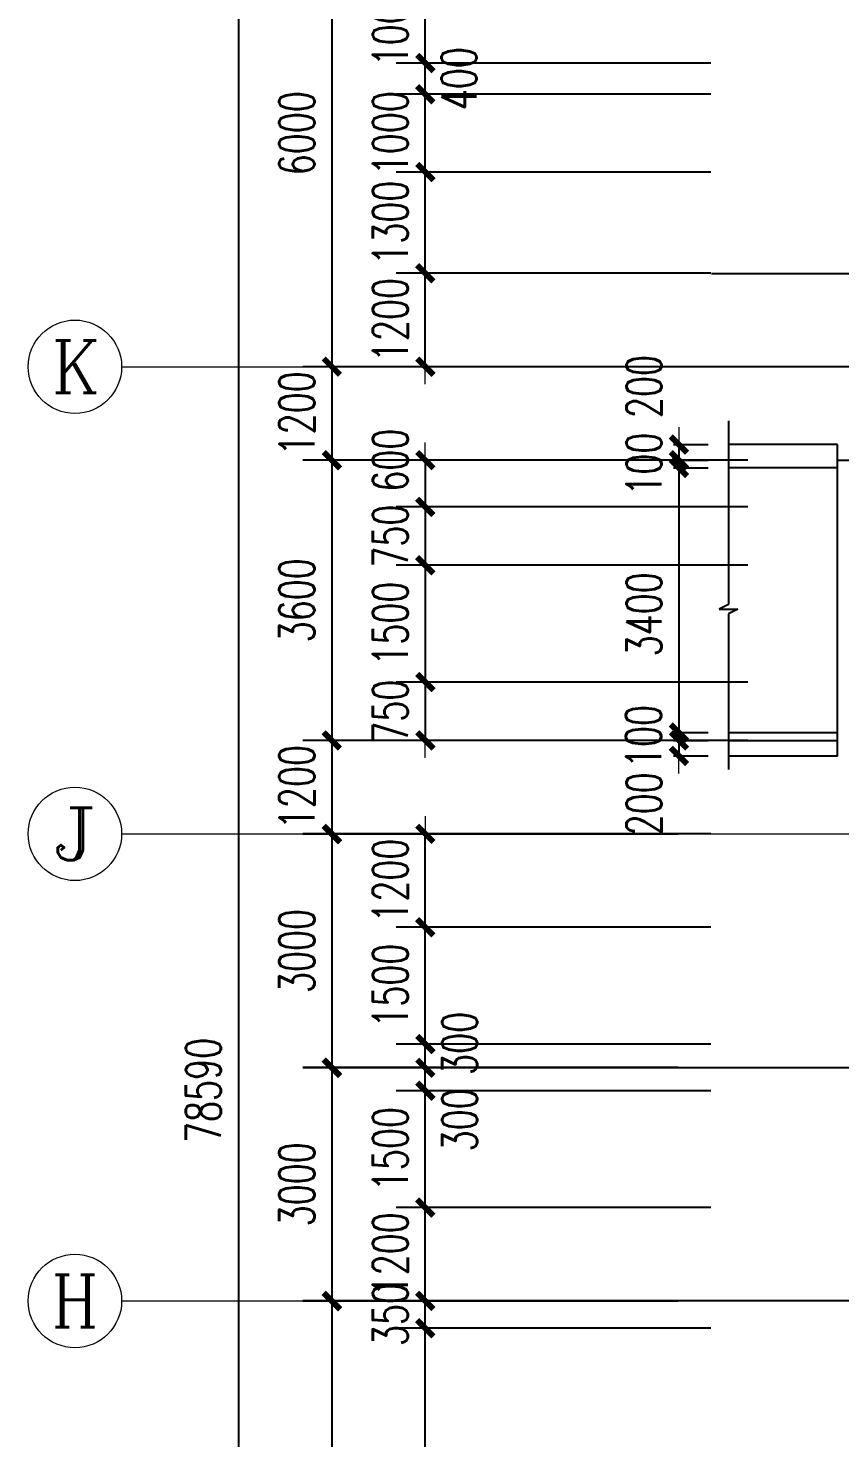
# Model space of a CAD drawing. Extents: x -220435 to 246757, y -381552 to -223577.
# Drawn here: x 144322 to 154745, y -314541 to -296434 of the extents above; entities that cross this region are included whole.
import ezdxf
from ezdxf.enums import TextEntityAlignment as Align

# ---------------------------------------------------------------- set-up
doc = ezdxf.new("R2010")
doc.units = 0
doc.header["$LTSCALE"] = 1500
doc.header["$MEASUREMENT"] = 0
doc.linetypes.add('DOTE', pattern=[2.42, 2, -0.2, 0.02, -0.2])
doc.layers.get('0').update_dxf_attribs({"linetype": 'CONTINUOUS'})
doc.layers.get('DEFPOINTS').update_dxf_attribs({"linetype": 'CONTINUOUS'})
for name, color, linetype in [('AXIS', 7, 'CONTINUOUS'), ('AXIS_TEXT', 7, 'CONTINUOUS'), ('DOTE', 7, 'DOTE'), ('STAIR', 7, 'CONTINUOUS')]:
    doc.layers.add(name, color=color, linetype=linetype)
doc.layers.add('PUB_DIM', color=7, linetype='CONTINUOUS', lineweight=0)
doc.styles.add('COMPLEX', font='COMPLEX')
doc.styles.add('DIM_FONT', font='TXT.shx', dxfattribs={"width": 0.7})
doc.dimstyles.new('DIMN150', dxfattribs={"dimscale": 1.5, "dimtxt": 300, "dimasz": 1, "dimexe": 250, "dimexo": 300, "dimgap": 150, "dimtad": 1, "dimdec": 0, "dimzin": 0, "dimdsep": 46, "dimtxsty": 'DIM_FONT', "dimblk": '_DIMX', "dimcen": 0.09, "dimclrt": 7, "dimadec": 0, "dimazin": 0, "dimtfac": 1, "dimtdec": 0, "dimtix": 1, "dimtmove": 2, "dimatfit": 3, "dimldrblk": '_DIMX', "dimfxl": 1, "dimtolj": 1, "dimtzin": 0, "dimarcsym": 0})

# ---------------------------------------------------------------- blocks, each defined once
blk = doc.blocks.new('_DIMX')
blk.add_line((-150, 0), (150, 0))
at = {"const_width": 50}
blk.add_lwpolyline([(-70, -70), (70, 70)], dxfattribs=at)
blk = doc.blocks.new('*D384')
at = {"layer": 'DEFPOINTS', "color": 0, "lineweight": 20}
for p in [(149422, -309483), (153540, -309483), (153540, -309788)]:
    blk.add_point(p, dxfattribs=at)
at = {"layer": 'PUB_DIM', "color": 0, "lineweight": -2}
for p, q in [((153090, -309483), (149047, -309483)), ((149422, -309482), (149422, -309480)), ((149422, -309788), (149422, -309483)), ((153090, -309788), (149047, -309788)), ((149422, -309789), (149422, -309791))]:
    blk.add_line(p, q, dxfattribs=at)
at = {"layer": 'PUB_DIM', "color": 0, "lineweight": -2, "xscale": 1.5, "yscale": 1.5, "zscale": 1.5}
for p, rotation in [((149422, -309483), 270), ((149422, -309788), 90)]:
    blk.add_blockref('_DIMX', p, dxfattribs=dict(at, rotation=rotation))
at = {"layer": 'PUB_DIM', "color": 7, "insert": (149862, -309474), "char_height": 450, "attachment_point": 5, "rotation": 90, "style": 'DIM_FONT'}
blk.add_mtext('\\A1;300', dxfattribs=at)
blk = doc.blocks.new('*D385')
at = {"layer": 'DEFPOINTS', "color": 0, "lineweight": 20}
for p in [(149422, -307983), (153540, -307983), (153540, -309483)]:
    blk.add_point(p, dxfattribs=at)
at = {"layer": 'PUB_DIM', "color": 0, "lineweight": -2}
for p, q in [((153090, -307983), (149047, -307983)), ((149422, -309482), (149422, -307985)), ((153090, -309483), (149047, -309483))]:
    blk.add_line(p, q, dxfattribs=at)
at = {"layer": 'PUB_DIM', "color": 0, "lineweight": -2, "xscale": 1.5, "yscale": 1.5, "zscale": 1.5}
for p, rotation in [((149422, -307983), 90), ((149422, -309483), 270)]:
    blk.add_blockref('_DIMX', p, dxfattribs=dict(at, rotation=rotation))
at = {"layer": 'PUB_DIM', "color": 7, "insert": (148972, -308733), "char_height": 450, "attachment_point": 5, "rotation": 90, "style": 'DIM_FONT'}
blk.add_mtext('\\A1;1500', dxfattribs=at)
blk = doc.blocks.new('*D386')
at = {"layer": 'DEFPOINTS', "color": 0, "lineweight": 20}
for p in [(149422, -309788), (153540, -309788), (153540, -310083)]:
    blk.add_point(p, dxfattribs=at)
at = {"layer": 'PUB_DIM', "color": 0, "lineweight": -2}
for p, q in [((153090, -309788), (149047, -309788)), ((149422, -309786), (149422, -309785)), ((149422, -310083), (149422, -309788)), ((153090, -310083), (149047, -310083)), ((149422, -310085), (149422, -310086))]:
    blk.add_line(p, q, dxfattribs=at)
at = {"layer": 'PUB_DIM', "color": 0, "lineweight": -2, "xscale": 1.5, "yscale": 1.5, "zscale": 1.5}
for p, rotation in [((149422, -309788), 270), ((149422, -310083), 90)]:
    blk.add_blockref('_DIMX', p, dxfattribs=dict(at, rotation=rotation))
at = {"layer": 'PUB_DIM', "color": 7, "insert": (149862, -310458), "char_height": 450, "attachment_point": 5, "rotation": 90, "style": 'DIM_FONT'}
blk.add_mtext('\\A1;300', dxfattribs=at)
blk = doc.blocks.new('*D389')
at = {"layer": 'DEFPOINTS', "color": 0, "lineweight": 20}
for p in [(153119, -306788), (148222, -309788), (153119, -309788)]:
    blk.add_point(p, dxfattribs=at)
at = {"layer": 'PUB_DIM', "color": 0, "lineweight": -2}
for p, q in [((152669, -306788), (147847, -306788)), ((148222, -306789), (148222, -309786)), ((152669, -309788), (147847, -309788))]:
    blk.add_line(p, q, dxfattribs=at)
at = {"layer": 'PUB_DIM', "color": 0, "lineweight": -2, "xscale": 1.5, "yscale": 1.5, "zscale": 1.5}
for p, rotation in [((148222, -306788), 90), ((148222, -309788), 270)]:
    blk.add_blockref('_DIMX', p, dxfattribs=dict(at, rotation=rotation))
at = {"layer": 'PUB_DIM', "color": 7, "insert": (147772, -308288), "char_height": 450, "attachment_point": 5, "rotation": 90, "style": 'DIM_FONT'}
blk.add_mtext('\\A1;3000', dxfattribs=at)
blk = doc.blocks.new('*D390')
at = {"layer": 'DEFPOINTS', "color": 0, "lineweight": 20}
for p in [(153119, -309785), (148222, -312785), (153119, -312785)]:
    blk.add_point(p, dxfattribs=at)
at = {"layer": 'PUB_DIM', "color": 0, "lineweight": -2}
for p, q in [((152669, -309785), (147847, -309785)), ((148222, -309786), (148222, -312783)), ((152669, -312785), (147847, -312785))]:
    blk.add_line(p, q, dxfattribs=at)
at = {"layer": 'PUB_DIM', "color": 0, "lineweight": -2, "xscale": 1.5, "yscale": 1.5, "zscale": 1.5}
for p, rotation in [((148222, -309785), 90), ((148222, -312785), 270)]:
    blk.add_blockref('_DIMX', p, dxfattribs=dict(at, rotation=rotation))
at = {"layer": 'PUB_DIM', "color": 7, "insert": (147772, -311285), "char_height": 450, "attachment_point": 5, "rotation": 90, "style": 'DIM_FONT'}
blk.add_mtext('\\A1;3000', dxfattribs=at)
blk = doc.blocks.new('*D391')
at = {"layer": 'DEFPOINTS', "color": 0, "lineweight": 20}
for p in [(156764, -270783), (147022, -349373), (156764, -349373)]:
    blk.add_point(p, dxfattribs=at)
at = {"layer": 'PUB_DIM', "color": 0, "lineweight": -2}
for p, q in [((156314, -270783), (146647, -270783)), ((147022, -270785), (147022, -349372)), ((156314, -349373), (146647, -349373))]:
    blk.add_line(p, q, dxfattribs=at)
at = {"layer": 'PUB_DIM', "color": 0, "lineweight": -2, "xscale": 1.5, "yscale": 1.5, "zscale": 1.5}
for p, rotation in [((147022, -270783), 90), ((147022, -349373), 270)]:
    blk.add_blockref('_DIMX', p, dxfattribs=dict(at, rotation=rotation))
at = {"layer": 'PUB_DIM', "color": 7, "insert": (146572, -310078), "char_height": 450, "attachment_point": 5, "rotation": 90, "style": 'DIM_FONT'}
blk.add_mtext('\\A1;78590', dxfattribs=at)
blk = doc.blocks.new('*D597')
at = {"layer": 'DEFPOINTS', "color": 0, "lineweight": 20}
for p in [(149422, -313133), (153540, -313133), (153540, -318433)]:
    blk.add_point(p, dxfattribs=at)
at = {"layer": 'PUB_DIM', "color": 0, "lineweight": -2}
for p, q in [((153090, -313133), (149047, -313133)), ((149422, -318432), (149422, -313135)), ((153090, -318433), (149047, -318433))]:
    blk.add_line(p, q, dxfattribs=at)
at = {"layer": 'PUB_DIM', "color": 0, "lineweight": -2, "xscale": 1.5, "yscale": 1.5, "zscale": 1.5}
for p, rotation in [((149422, -313133), 90), ((149422, -318433), 270)]:
    blk.add_blockref('_DIMX', p, dxfattribs=dict(at, rotation=rotation))
at = {"layer": 'PUB_DIM', "color": 7, "insert": (148972, -315783), "char_height": 450, "attachment_point": 5, "rotation": 90, "style": 'DIM_FONT'}
blk.add_mtext('\\A1;5300', dxfattribs=at)
blk = doc.blocks.new('*D598')
at = {"layer": 'DEFPOINTS', "color": 0, "lineweight": 20}
for p in [(149422, -312783), (153540, -312783), (153540, -313133)]:
    blk.add_point(p, dxfattribs=at)
at = {"layer": 'PUB_DIM', "color": 0, "lineweight": -2}
for p, q in [((153090, -312783), (149047, -312783)), ((149422, -312782), (149422, -312780)), ((149422, -313133), (149422, -312783)), ((153090, -313133), (149047, -313133)), ((149422, -313135), (149422, -313136))]:
    blk.add_line(p, q, dxfattribs=at)
at = {"layer": 'PUB_DIM', "color": 0, "lineweight": -2, "xscale": 1.5, "yscale": 1.5, "zscale": 1.5}
for p, rotation in [((149422, -312783), 270), ((149422, -313133), 90)]:
    blk.add_blockref('_DIMX', p, dxfattribs=dict(at, rotation=rotation))
at = {"layer": 'PUB_DIM', "color": 7, "insert": (148972, -312958), "char_height": 450, "attachment_point": 5, "rotation": 90, "style": 'DIM_FONT'}
blk.add_mtext('\\A1;350', dxfattribs=at)
blk = doc.blocks.new('*D599')
at = {"layer": 'DEFPOINTS', "color": 0, "lineweight": 20}
for p in [(149422, -311583), (153540, -311583), (153540, -312783)]:
    blk.add_point(p, dxfattribs=at)
at = {"layer": 'PUB_DIM', "color": 0, "lineweight": -2}
for p, q in [((153090, -311583), (149047, -311583)), ((149422, -311582), (149422, -311580)), ((149422, -312783), (149422, -311583)), ((153090, -312783), (149047, -312783)), ((149422, -312785), (149422, -312786))]:
    blk.add_line(p, q, dxfattribs=at)
at = {"layer": 'PUB_DIM', "color": 0, "lineweight": -2, "xscale": 1.5, "yscale": 1.5, "zscale": 1.5}
for p, rotation in [((149422, -311583), 270), ((149422, -312783), 90)]:
    blk.add_blockref('_DIMX', p, dxfattribs=dict(at, rotation=rotation))
at = {"layer": 'PUB_DIM', "color": 7, "insert": (148972, -312183), "char_height": 450, "attachment_point": 5, "rotation": 90, "style": 'DIM_FONT'}
blk.add_mtext('\\A1;1200', dxfattribs=at)
blk = doc.blocks.new('*D600')
at = {"layer": 'DEFPOINTS', "color": 0, "lineweight": 20}
for p in [(149422, -310083), (153540, -310083), (153540, -311583)]:
    blk.add_point(p, dxfattribs=at)
at = {"layer": 'PUB_DIM', "color": 0, "lineweight": -2}
for p, q in [((153090, -310083), (149047, -310083)), ((149422, -311582), (149422, -310085)), ((153090, -311583), (149047, -311583))]:
    blk.add_line(p, q, dxfattribs=at)
at = {"layer": 'PUB_DIM', "color": 0, "lineweight": -2, "xscale": 1.5, "yscale": 1.5, "zscale": 1.5}
for p, rotation in [((149422, -310083), 90), ((149422, -311583), 270)]:
    blk.add_blockref('_DIMX', p, dxfattribs=dict(at, rotation=rotation))
at = {"layer": 'PUB_DIM', "color": 7, "insert": (148972, -310833), "char_height": 450, "attachment_point": 5, "rotation": 90, "style": 'DIM_FONT'}
blk.add_mtext('\\A1;1500', dxfattribs=at)
blk = doc.blocks.new('*D609')
at = {"layer": 'DEFPOINTS', "color": 0, "lineweight": 20}
for p in [(156764, -312783), (148222, -318783), (156764, -318783)]:
    blk.add_point(p, dxfattribs=at)
at = {"layer": 'PUB_DIM', "color": 0, "lineweight": -2}
for p, q in [((156314, -312783), (147847, -312783)), ((148222, -312785), (148222, -318782)), ((156314, -318783), (147847, -318783))]:
    blk.add_line(p, q, dxfattribs=at)
at = {"layer": 'PUB_DIM', "color": 0, "lineweight": -2, "xscale": 1.5, "yscale": 1.5, "zscale": 1.5}
for p, rotation in [((148222, -312783), 90), ((148222, -318783), 270)]:
    blk.add_blockref('_DIMX', p, dxfattribs=dict(at, rotation=rotation))
at = {"layer": 'PUB_DIM', "color": 7, "insert": (147772, -315783), "char_height": 450, "attachment_point": 5, "rotation": 90, "style": 'DIM_FONT'}
blk.add_mtext('\\A1;6000', dxfattribs=at)
blk = doc.blocks.new('_AXISO')
blk.add_circle((0, 0), 0.5)
at = {"layer": 'AXIS_TEXT', "style": 'COMPLEX', "width": 1.041667}
blk.add_attdef('A', text='', height=0.56, dxfattribs=at).set_placement((-0.25, -0.28), (0.25, -0.28), align=Align.FIT)
blk = doc.blocks.new('*D669')
at = {"layer": 'DEFPOINTS', "color": 0, "lineweight": 20}
for p in [(149422, -298283), (153540, -298283), (153540, -299583)]:
    blk.add_point(p, dxfattribs=at)
at = {"layer": 'PUB_DIM', "color": 0, "lineweight": -2}
for p, q in [((153090, -298283), (149047, -298283)), ((149422, -298282), (149422, -298280)), ((149422, -299583), (149422, -298283)), ((153090, -299583), (149047, -299583)), ((149422, -299585), (149422, -299586))]:
    blk.add_line(p, q, dxfattribs=at)
at = {"layer": 'PUB_DIM', "color": 0, "lineweight": -2, "xscale": 1.5, "yscale": 1.5, "zscale": 1.5}
for p, rotation in [((149422, -298283), 270), ((149422, -299583), 90)]:
    blk.add_blockref('_DIMX', p, dxfattribs=dict(at, rotation=rotation))
at = {"layer": 'PUB_DIM', "color": 7, "insert": (148972, -298933), "char_height": 450, "attachment_point": 5, "rotation": 90, "style": 'DIM_FONT'}
blk.add_mtext('\\A1;1300', dxfattribs=at)
blk = doc.blocks.new('*D670')
at = {"layer": 'DEFPOINTS', "color": 0, "lineweight": 20}
for p in [(154015, -304833), (149422, -305583), (154015, -305583)]:
    blk.add_point(p, dxfattribs=at)
at = {"layer": 'PUB_DIM', "color": 0, "lineweight": -2}
for p, q in [((153565, -304833), (149047, -304833)), ((149422, -304831), (149422, -304830)), ((149422, -304833), (149422, -305583)), ((153565, -305583), (149047, -305583)), ((149422, -305585), (149422, -305586))]:
    blk.add_line(p, q, dxfattribs=at)
at = {"layer": 'PUB_DIM', "color": 0, "lineweight": -2, "xscale": 1.5, "yscale": 1.5, "zscale": 1.5}
for p, rotation in [((149422, -304833), 270), ((149422, -305583), 90)]:
    blk.add_blockref('_DIMX', p, dxfattribs=dict(at, rotation=rotation))
at = {"layer": 'PUB_DIM', "color": 7, "insert": (148972, -305208), "char_height": 450, "attachment_point": 5, "rotation": 90, "style": 'DIM_FONT'}
blk.add_mtext('\\A1;750', dxfattribs=at)
blk = doc.blocks.new('*D671')
at = {"layer": 'DEFPOINTS', "color": 0, "lineweight": 20}
for p in [(154015, -302583), (149422, -303333), (154015, -303333)]:
    blk.add_point(p, dxfattribs=at)
at = {"layer": 'PUB_DIM', "color": 0, "lineweight": -2}
for p, q in [((153565, -302583), (149047, -302583)), ((149422, -302582), (149422, -302580)), ((149422, -302583), (149422, -303333)), ((153565, -303333), (149047, -303333)), ((149422, -303334), (149422, -303336))]:
    blk.add_line(p, q, dxfattribs=at)
at = {"layer": 'PUB_DIM', "color": 0, "lineweight": -2, "xscale": 1.5, "yscale": 1.5, "zscale": 1.5}
for p, rotation in [((149422, -302583), 270), ((149422, -303333), 90)]:
    blk.add_blockref('_DIMX', p, dxfattribs=dict(at, rotation=rotation))
at = {"layer": 'PUB_DIM', "color": 7, "insert": (148972, -302958), "char_height": 450, "attachment_point": 5, "rotation": 90, "style": 'DIM_FONT'}
blk.add_mtext('\\A1;750', dxfattribs=at)
blk = doc.blocks.new('*D672')
at = {"layer": 'DEFPOINTS', "color": 0, "lineweight": 20}
for p in [(154015, -303333), (149422, -304833), (154015, -304833)]:
    blk.add_point(p, dxfattribs=at)
at = {"layer": 'PUB_DIM', "color": 0, "lineweight": -2}
for p, q in [((153565, -303333), (149047, -303333)), ((149422, -303334), (149422, -304831)), ((153565, -304833), (149047, -304833))]:
    blk.add_line(p, q, dxfattribs=at)
at = {"layer": 'PUB_DIM', "color": 0, "lineweight": -2, "xscale": 1.5, "yscale": 1.5, "zscale": 1.5}
for p, rotation in [((149422, -303333), 90), ((149422, -304833), 270)]:
    blk.add_blockref('_DIMX', p, dxfattribs=dict(at, rotation=rotation))
at = {"layer": 'PUB_DIM', "color": 7, "insert": (148972, -304083), "char_height": 450, "attachment_point": 5, "rotation": 90, "style": 'DIM_FONT'}
blk.add_mtext('\\A1;1500', dxfattribs=at)
blk = doc.blocks.new('*D673')
at = {"layer": 'DEFPOINTS', "color": 0, "lineweight": 20}
for p in [(154015, -301983), (149422, -302583), (154015, -302583)]:
    blk.add_point(p, dxfattribs=at)
at = {"layer": 'PUB_DIM', "color": 0, "lineweight": -2}
for p, q in [((153565, -301983), (149047, -301983)), ((149422, -301985), (149422, -302582)), ((153565, -302583), (149047, -302583))]:
    blk.add_line(p, q, dxfattribs=at)
at = {"layer": 'PUB_DIM', "color": 0, "lineweight": -2, "xscale": 1.5, "yscale": 1.5, "zscale": 1.5}
for p, rotation in [((149422, -301983), 90), ((149422, -302583), 270)]:
    blk.add_blockref('_DIMX', p, dxfattribs=dict(at, rotation=rotation))
at = {"layer": 'PUB_DIM', "color": 7, "insert": (148972, -301983), "char_height": 450, "attachment_point": 5, "rotation": 90, "style": 'DIM_FONT'}
blk.add_mtext('\\A1;600', dxfattribs=at)
blk = doc.blocks.new('*D674')
at = {"layer": 'DEFPOINTS', "color": 0, "lineweight": 20}
for p in [(152815, -305583), (148222, -306783), (152815, -306783)]:
    blk.add_point(p, dxfattribs=at)
at = {"layer": 'PUB_DIM', "color": 0, "lineweight": -2}
for p, q in [((152365, -305583), (147847, -305583)), ((148222, -305582), (148222, -305580)), ((148222, -305583), (148222, -306783)), ((152365, -306783), (147847, -306783)), ((148222, -306785), (148222, -306786))]:
    blk.add_line(p, q, dxfattribs=at)
at = {"layer": 'PUB_DIM', "color": 0, "lineweight": -2, "xscale": 1.5, "yscale": 1.5, "zscale": 1.5}
for p, rotation in [((148222, -305583), 270), ((148222, -306783), 90)]:
    blk.add_blockref('_DIMX', p, dxfattribs=dict(at, rotation=rotation))
at = {"layer": 'PUB_DIM', "color": 7, "insert": (147772, -306183), "char_height": 450, "attachment_point": 5, "rotation": 90, "style": 'DIM_FONT'}
blk.add_mtext('\\A1;1200', dxfattribs=at)
blk = doc.blocks.new('*D675')
at = {"layer": 'DEFPOINTS', "color": 0, "lineweight": 20}
for p in [(152815, -301983), (148222, -305583), (152815, -305583)]:
    blk.add_point(p, dxfattribs=at)
at = {"layer": 'PUB_DIM', "color": 0, "lineweight": -2}
for p, q in [((152365, -301983), (147847, -301983)), ((148222, -301985), (148222, -305582)), ((152365, -305583), (147847, -305583))]:
    blk.add_line(p, q, dxfattribs=at)
at = {"layer": 'PUB_DIM', "color": 0, "lineweight": -2, "xscale": 1.5, "yscale": 1.5, "zscale": 1.5}
for p, rotation in [((148222, -301983), 90), ((148222, -305583), 270)]:
    blk.add_blockref('_DIMX', p, dxfattribs=dict(at, rotation=rotation))
at = {"layer": 'PUB_DIM', "color": 7, "insert": (147772, -303783), "char_height": 450, "attachment_point": 5, "rotation": 90, "style": 'DIM_FONT'}
blk.add_mtext('\\A1;3600', dxfattribs=at)
blk = doc.blocks.new('*D676')
at = {"layer": 'DEFPOINTS', "color": 0, "lineweight": 20}
for p in [(152815, -300783), (148222, -301983), (152815, -301983)]:
    blk.add_point(p, dxfattribs=at)
at = {"layer": 'PUB_DIM', "color": 0, "lineweight": -2}
for p, q in [((152365, -300783), (147847, -300783)), ((148222, -300782), (148222, -300780)), ((148222, -300783), (148222, -301983)), ((152365, -301983), (147847, -301983)), ((148222, -301985), (148222, -301986))]:
    blk.add_line(p, q, dxfattribs=at)
at = {"layer": 'PUB_DIM', "color": 0, "lineweight": -2, "xscale": 1.5, "yscale": 1.5, "zscale": 1.5}
for p, rotation in [((148222, -300783), 270), ((148222, -301983), 90)]:
    blk.add_blockref('_DIMX', p, dxfattribs=dict(at, rotation=rotation))
at = {"layer": 'PUB_DIM', "color": 7, "insert": (147772, -301383), "char_height": 450, "attachment_point": 5, "rotation": 90, "style": 'DIM_FONT'}
blk.add_mtext('\\A1;1200', dxfattribs=at)
blk = doc.blocks.new('*D677')
at = {"layer": 'DEFPOINTS', "color": 0, "lineweight": 20}
for p in [(149422, -299583), (153540, -299583), (153540, -300783)]:
    blk.add_point(p, dxfattribs=at)
at = {"layer": 'PUB_DIM', "color": 0, "lineweight": -2}
for p, q in [((153090, -299583), (149047, -299583)), ((149422, -299582), (149422, -299580)), ((149422, -300783), (149422, -299583)), ((153090, -300783), (149047, -300783)), ((149422, -300785), (149422, -300786))]:
    blk.add_line(p, q, dxfattribs=at)
at = {"layer": 'PUB_DIM', "color": 0, "lineweight": -2, "xscale": 1.5, "yscale": 1.5, "zscale": 1.5}
for p, rotation in [((149422, -299583), 270), ((149422, -300783), 90)]:
    blk.add_blockref('_DIMX', p, dxfattribs=dict(at, rotation=rotation))
at = {"layer": 'PUB_DIM', "color": 7, "insert": (148972, -300183), "char_height": 450, "attachment_point": 5, "rotation": 90, "style": 'DIM_FONT'}
blk.add_mtext('\\A1;1200', dxfattribs=at)
blk = doc.blocks.new('*D682')
at = {"layer": 'DEFPOINTS', "color": 0, "lineweight": 20}
for p in [(149422, -295883), (153540, -295883), (153540, -296883)]:
    blk.add_point(p, dxfattribs=at)
at = {"layer": 'PUB_DIM', "color": 0, "lineweight": -2}
for p, q in [((153090, -295883), (149047, -295883)), ((149422, -295882), (149422, -295880)), ((149422, -296883), (149422, -295883)), ((153090, -296883), (149047, -296883)), ((149422, -296885), (149422, -296886))]:
    blk.add_line(p, q, dxfattribs=at)
at = {"layer": 'PUB_DIM', "color": 0, "lineweight": -2, "xscale": 1.5, "yscale": 1.5, "zscale": 1.5}
for p, rotation in [((149422, -295883), 270), ((149422, -296883), 90)]:
    blk.add_blockref('_DIMX', p, dxfattribs=dict(at, rotation=rotation))
at = {"layer": 'PUB_DIM', "color": 7, "insert": (148972, -296383), "char_height": 450, "attachment_point": 5, "rotation": 90, "style": 'DIM_FONT'}
blk.add_mtext('\\A1;1000', dxfattribs=at)
blk = doc.blocks.new('*D683')
at = {"layer": 'DEFPOINTS', "color": 0, "lineweight": 20}
for p in [(149422, -296883), (153540, -296883), (153540, -297283)]:
    blk.add_point(p, dxfattribs=at)
at = {"layer": 'PUB_DIM', "color": 0, "lineweight": -2}
for p, q in [((153090, -296883), (149047, -296883)), ((149422, -296882), (149422, -296880)), ((149422, -297283), (149422, -296883)), ((153090, -297283), (149047, -297283)), ((149422, -297285), (149422, -297286))]:
    blk.add_line(p, q, dxfattribs=at)
at = {"layer": 'PUB_DIM', "color": 0, "lineweight": -2, "xscale": 1.5, "yscale": 1.5, "zscale": 1.5}
for p, rotation in [((149422, -296883), 270), ((149422, -297283), 90)]:
    blk.add_blockref('_DIMX', p, dxfattribs=dict(at, rotation=rotation))
at = {"layer": 'PUB_DIM', "color": 7, "insert": (149854, -297083), "char_height": 450, "attachment_point": 5, "rotation": 90, "style": 'DIM_FONT'}
blk.add_mtext('\\A1;400', dxfattribs=at)
blk = doc.blocks.new('*D684')
at = {"layer": 'DEFPOINTS', "color": 0, "lineweight": 20}
for p in [(149422, -297283), (153540, -297283), (153540, -298283)]:
    blk.add_point(p, dxfattribs=at)
at = {"layer": 'PUB_DIM', "color": 0, "lineweight": -2}
for p, q in [((153090, -297283), (149047, -297283)), ((149422, -297282), (149422, -297280)), ((149422, -298283), (149422, -297283)), ((153090, -298283), (149047, -298283)), ((149422, -298285), (149422, -298286))]:
    blk.add_line(p, q, dxfattribs=at)
at = {"layer": 'PUB_DIM', "color": 0, "lineweight": -2, "xscale": 1.5, "yscale": 1.5, "zscale": 1.5}
for p, rotation in [((149422, -297283), 270), ((149422, -298283), 90)]:
    blk.add_blockref('_DIMX', p, dxfattribs=dict(at, rotation=rotation))
at = {"layer": 'PUB_DIM', "color": 7, "insert": (148972, -297783), "char_height": 450, "attachment_point": 5, "rotation": 90, "style": 'DIM_FONT'}
blk.add_mtext('\\A1;1000', dxfattribs=at)
blk = doc.blocks.new('*D685')
at = {"layer": 'DEFPOINTS', "color": 0, "lineweight": 20}
for p in [(149422, -306783), (153540, -306783), (153540, -307983)]:
    blk.add_point(p, dxfattribs=at)
at = {"layer": 'PUB_DIM', "color": 0, "lineweight": -2}
for p, q in [((153090, -306783), (149047, -306783)), ((149422, -306782), (149422, -306780)), ((149422, -307983), (149422, -306783)), ((153090, -307983), (149047, -307983)), ((149422, -307985), (149422, -307986))]:
    blk.add_line(p, q, dxfattribs=at)
at = {"layer": 'PUB_DIM', "color": 0, "lineweight": -2, "xscale": 1.5, "yscale": 1.5, "zscale": 1.5}
for p, rotation in [((149422, -306783), 270), ((149422, -307983), 90)]:
    blk.add_blockref('_DIMX', p, dxfattribs=dict(at, rotation=rotation))
at = {"layer": 'PUB_DIM', "color": 7, "insert": (148972, -307383), "char_height": 450, "attachment_point": 5, "rotation": 90, "style": 'DIM_FONT'}
blk.add_mtext('\\A1;1200', dxfattribs=at)
blk = doc.blocks.new('*D686')
at = {"layer": 'DEFPOINTS', "color": 0, "lineweight": 20}
for p in [(156764, -294783), (148222, -300783), (156764, -300783)]:
    blk.add_point(p, dxfattribs=at)
at = {"layer": 'PUB_DIM', "color": 0, "lineweight": -2}
for p, q in [((156314, -294783), (147847, -294783)), ((148222, -294785), (148222, -300782)), ((156314, -300783), (147847, -300783))]:
    blk.add_line(p, q, dxfattribs=at)
at = {"layer": 'PUB_DIM', "color": 0, "lineweight": -2, "xscale": 1.5, "yscale": 1.5, "zscale": 1.5}
for p, rotation in [((148222, -294783), 90), ((148222, -300783), 270)]:
    blk.add_blockref('_DIMX', p, dxfattribs=dict(at, rotation=rotation))
at = {"layer": 'PUB_DIM', "color": 7, "insert": (147772, -297783), "char_height": 450, "attachment_point": 5, "rotation": 90, "style": 'DIM_FONT'}
blk.add_mtext('\\A1;6000', dxfattribs=at)
blk = doc.blocks.new('*D687')
at = {"layer": 'DEFPOINTS', "color": 0, "lineweight": 20}
for p in [(152159, -302083), (152159, -305483), (152679, -305483)]:
    blk.add_point(p, dxfattribs=at)
at = {"layer": 'PUB_DIM', "color": 0, "lineweight": -2}
for p, q in [((152609, -302083), (153054, -302083)), ((152679, -302085), (152679, -305482)), ((152609, -305483), (153054, -305483))]:
    blk.add_line(p, q, dxfattribs=at)
at = {"layer": 'PUB_DIM', "color": 0, "lineweight": -2, "xscale": 1.5, "yscale": 1.5, "zscale": 1.5}
for p, rotation in [((152679, -302083), 90), ((152679, -305483), 270)]:
    blk.add_blockref('_DIMX', p, dxfattribs=dict(at, rotation=rotation))
at = {"layer": 'PUB_DIM', "color": 7, "insert": (152229, -303963), "char_height": 450, "attachment_point": 5, "rotation": 90, "style": 'DIM_FONT'}
blk.add_mtext('\\A1;3400', dxfattribs=at)
blk = doc.blocks.new('*D688')
at = {"layer": 'DEFPOINTS', "color": 0, "lineweight": 20}
for p in [(152159, -305483), (152159, -305583), (152679, -305583)]:
    blk.add_point(p, dxfattribs=at)
at = {"layer": 'PUB_DIM', "color": 0, "lineweight": -2}
for p, q in [((152609, -305483), (153054, -305483)), ((152609, -305583), (153054, -305583)), ((152679, -305482), (152679, -305480)), ((152679, -305483), (152679, -305583)), ((152679, -305585), (152679, -305586))]:
    blk.add_line(p, q, dxfattribs=at)
at = {"layer": 'PUB_DIM', "color": 0, "lineweight": -2, "xscale": 1.5, "yscale": 1.5, "zscale": 1.5}
for p, rotation in [((152679, -305483), 270), ((152679, -305583), 90)]:
    blk.add_blockref('_DIMX', p, dxfattribs=dict(at, rotation=rotation))
at = {"layer": 'PUB_DIM', "color": 7, "insert": (152224, -305533), "char_height": 450, "attachment_point": 5, "rotation": 90, "style": 'DIM_FONT'}
blk.add_mtext('\\A1;100', dxfattribs=at)
blk = doc.blocks.new('*D689')
at = {"layer": 'DEFPOINTS', "color": 0, "lineweight": 20}
for p in [(152159, -301983), (152159, -302083), (152679, -302083)]:
    blk.add_point(p, dxfattribs=at)
at = {"layer": 'PUB_DIM', "color": 0, "lineweight": -2}
for p, q in [((152609, -301983), (153054, -301983)), ((152679, -301982), (152679, -301980)), ((152679, -301983), (152679, -302083)), ((152609, -302083), (153054, -302083)), ((152679, -302085), (152679, -302086))]:
    blk.add_line(p, q, dxfattribs=at)
at = {"layer": 'PUB_DIM', "color": 0, "lineweight": -2, "xscale": 1.5, "yscale": 1.5, "zscale": 1.5}
for p, rotation in [((152679, -301983), 270), ((152679, -302083), 90)]:
    blk.add_blockref('_DIMX', p, dxfattribs=dict(at, rotation=rotation))
at = {"layer": 'PUB_DIM', "color": 7, "insert": (152229, -302033), "char_height": 450, "attachment_point": 5, "rotation": 90, "style": 'DIM_FONT'}
blk.add_mtext('\\A1;100', dxfattribs=at)
blk = doc.blocks.new('*D690')
at = {"layer": 'DEFPOINTS', "color": 0, "lineweight": 20}
for p in [(152159, -301783), (152159, -301983), (152679, -301983)]:
    blk.add_point(p, dxfattribs=at)
at = {"layer": 'PUB_DIM', "color": 0, "lineweight": -2}
for p, q in [((152609, -301783), (153054, -301783)), ((152679, -301782), (152679, -301780)), ((152679, -301783), (152679, -301983)), ((152609, -301983), (153054, -301983)), ((152679, -301985), (152679, -301986))]:
    blk.add_line(p, q, dxfattribs=at)
at = {"layer": 'PUB_DIM', "color": 0, "lineweight": -2, "xscale": 1.5, "yscale": 1.5, "zscale": 1.5}
for p, rotation in [((152679, -301783), 270), ((152679, -301983), 90)]:
    blk.add_blockref('_DIMX', p, dxfattribs=dict(at, rotation=rotation))
at = {"layer": 'PUB_DIM', "color": 7, "insert": (152229, -301038), "char_height": 450, "attachment_point": 5, "rotation": 90, "style": 'DIM_FONT'}
blk.add_mtext('\\A1;200', dxfattribs=at)
blk = doc.blocks.new('*D691')
at = {"layer": 'DEFPOINTS', "color": 0, "lineweight": 20}
for p in [(152159, -305583), (152159, -305783), (152679, -305783)]:
    blk.add_point(p, dxfattribs=at)
at = {"layer": 'PUB_DIM', "color": 0, "lineweight": -2}
for p, q in [((152609, -305583), (153054, -305583)), ((152679, -305582), (152679, -305580)), ((152679, -305583), (152679, -305783)), ((152609, -305783), (153054, -305783)), ((152679, -305785), (152679, -305786))]:
    blk.add_line(p, q, dxfattribs=at)
at = {"layer": 'PUB_DIM', "color": 0, "lineweight": -2, "xscale": 1.5, "yscale": 1.5, "zscale": 1.5}
for p, rotation in [((152679, -305583), 270), ((152679, -305783), 90)]:
    blk.add_blockref('_DIMX', p, dxfattribs=dict(at, rotation=rotation))
at = {"layer": 'PUB_DIM', "color": 7, "insert": (152229, -306398), "char_height": 450, "attachment_point": 5, "rotation": 90, "style": 'DIM_FONT'}
blk.add_mtext('\\A1;200', dxfattribs=at)

msp = doc.modelspace()

# ---------------------------------------------------------------- linework, layer by layer
at = {"layer": 'AXIS'}
for p, q in [((154713.6, -301783.4), (153314.6, -301783.4)), ((154713.6, -305483.4), (154713.6, -301783.4)), ((154713.6, -302083.4), (153314.6, -302083.4)), ((154713.6, -305483.4), (153314.6, -305483.4)), ((153314.6, -305583.4), (154713.6, -305583.4)), ((154713.6, -305783.4), (154713.6, -305483.4)), ((154713.6, -305783.4), (153314.6, -305783.4))]:
    msp.add_line(p, q, dxfattribs=at)
at = {"layer": 'DOTE'}
for p, q in [((153095.9, -299583.4), (168487.2, -299583.4)), ((154713.6, -301983.4), (157763.6, -301983.4)), ((152077.5, -309783.4), (161663.6, -309783.4))]:
    msp.add_line(p, q, dxfattribs=at)
at = {"layer": 'PUB_DIM'}
for p, q in [((145521.8, -300783.4), (156763.6, -300783.4)), ((145521.8, -306783.4), (156763.6, -306783.4)), ((145521.8, -312783.4), (156763.6, -312783.4))]:
    msp.add_line(p, q, dxfattribs=at)
at = {"layer": 'STAIR'}
for p, q in [((153314.6, -301479.6), (153314.6, -303837.2)), ((153314.6, -303837.2), (153194.6, -303897.2)), ((153194.6, -303897.2), (153434.6, -303897.2)), ((153434.6, -303897.2), (153314.6, -303957.2)), ((153314.6, -303957.2), (153314.6, -305954.9))]:
    msp.add_line(p, q, dxfattribs=at)

# ---------------------------------------------------------------- block references
at = {"layer": 'PUB_DIM'}
ref = msp.add_blockref('_AXISO', (144921.8, -300783.4), dxfattribs=dict(at, xscale=1200, yscale=1200, zscale=1200))
ref.add_attrib('A', 'K', dxfattribs={"layer": 'AXIS_TEXT', "height": 672, "style": 'COMPLEX', "width": 0.986842}).set_placement((144621.8, -301119.4), (145221.8, -301119.4), align=Align.FIT)
ref = msp.add_blockref('_AXISO', (144921.8, -306783.4), dxfattribs=dict(at, xscale=1200, yscale=1200, zscale=1200))
ref.add_attrib('A', 'J', dxfattribs={"layer": 'AXIS_TEXT', "height": 672, "style": 'COMPLEX', "width": 1.704545}).set_placement((144621.8, -307119.4), (145221.8, -307119.4), align=Align.FIT)
ref = msp.add_blockref('_AXISO', (144921.8, -312783.4), dxfattribs=dict(at, xscale=1200, yscale=1200, zscale=1200))
ref.add_attrib('A', 'H', dxfattribs={"layer": 'AXIS_TEXT', "height": 672, "style": 'COMPLEX', "width": 0.9375}).set_placement((144621.8, -313119.4), (145221.8, -313119.4), align=Align.FIT)

# ---------------------------------------------------------------- dimensions: what is measured, and where the dimension line sits
for p1, p2, distance, picture, middle in [((156763.6, -270783.4), (156763.6, -349373.4), -9741.7, '*D391', (146571.8, -310078.4)), ((153539.7, -296883.4), (153539.7, -295883.4), 4117.8, '*D682', (148971.8, -296383.4)), ((153539.7, -298283.4), (153539.7, -297283.4), 4117.8, '*D684', (148971.8, -297783.4)), ((153539.7, -299583.4), (153539.7, -298283.4), 4117.8, '*D669', (148971.8, -298933.4)), ((153539.7, -300783.4), (153539.7, -299583.4), 4117.8, '*D677', (148971.8, -300183.4)), ((152158.7, -301983.4), (152158.7, -302083.4), 519.9, '*D689', (152228.6, -302033.4)), ((153539.7, -307983.4), (153539.7, -306783.4), 4117.8, '*D685', (148971.8, -307383.4)), ((153539.7, -309483.4), (153539.7, -307983.4), 4117.8, '*D385', (148971.8, -308733.4)), ((153539.7, -311583.4), (153539.7, -310083.4), 4117.8, '*D600', (148971.8, -310833.4)), ((153539.7, -312783.4), (153539.7, -311583.4), 4117.8, '*D599', (148971.8, -312183.4)), ((153539.7, -313133.4), (153539.7, -312783.4), 4117.8, '*D598', (148971.8, -312958.4)), ((153539.7, -318433.4), (153539.7, -313133.4), 4117.8, '*D597', (148971.8, -315783.4))]:
    dim = msp.add_aligned_dim(p1=p1, p2=p2, distance=distance, dimstyle='DIMN150', dxfattribs=at)
    dim.commit()
    dim.dimension.update_dxf_attribs({"geometry": picture, "text_midpoint": middle})
for base, p1, p2, picture, middle in [((148221.8, -300783.4), (156763.6, -294783.4), (156763.6, -300783.4), '*D686', (147771.8, -297783.4)), ((148221.8, -301983.4), (152814.9, -300783.4), (152814.9, -301983.4), '*D676', (147771.8, -301383.4)), ((148221.8, -305583.4), (152814.9, -301983.4), (152814.9, -305583.4), '*D675', (147771.8, -303783.4)), ((149421.8, -303333), (154014.9, -302583.4), (154014.9, -303333), '*D671', (148971.8, -302958.2)), ((149421.8, -304833), (154014.9, -303333), (154014.9, -304833), '*D672', (148971.8, -304083)), ((149421.8, -305583.4), (154014.9, -304833), (154014.9, -305583.4), '*D670', (148971.8, -305208.2)), ((148221.8, -306783.4), (152814.9, -305583.4), (152814.9, -306783.4), '*D674', (147771.8, -306183.4)), ((148221.8, -309787.9), (153118.8, -306787.9), (153118.8, -309787.9), '*D389', (147771.8, -308287.9)), ((148221.8, -312784.9), (153118.8, -309784.9), (153118.8, -312784.9), '*D390', (147771.8, -311284.9)), ((148221.8, -318783.4), (156763.6, -312783.4), (156763.6, -318783.4), '*D609', (147771.8, -315783.4))]:
    dim = msp.add_linear_dim(base=base, p1=p1, p2=p2, angle=90, dimstyle='DIMN150', dxfattribs=at)
    dim.commit()
    dim.dimension.update_dxf_attribs({"geometry": picture, "text_midpoint": middle})
for base, p1, p2, angle, picture, middle, dimtype in [((149421.8, -296883.4), (153539.7, -297283.4), (153539.7, -296883.4), 90, '*D683', (149853.8, -297083.4), 161), ((152678.6, -301983.4), (152158.7, -301783.4), (152158.7, -301983.4), 270, '*D690', (152228.6, -301037.9), 161), ((149421.8, -302583.4), (154014.9, -301983.4), (154014.9, -302583.4), 90, '*D673', (148971.8, -301983.4), 160), ((152678.6, -305483.4), (152158.7, -302083.4), (152158.7, -305483.4), 270, '*D687', (152228.6, -303963.4), 161), ((152678.6, -305583.4), (152158.7, -305483.4), (152158.7, -305583.4), 270, '*D688', (152224, -305533.4), 161), ((152678.6, -305783.4), (152158.7, -305583.4), (152158.7, -305783.4), 270, '*D691', (152228.6, -306398.1), 161)]:
    dim = msp.add_linear_dim(base=base, p1=p1, p2=p2, angle=angle, dimstyle='DIMN150', dxfattribs=at)
    dim.commit()
    dim.dimension.update_dxf_attribs({"geometry": picture, "text_midpoint": middle, "dimtype": dimtype})
for base, p1, p2, picture, middle in [((149421.8, -309483.4), (153539.7, -309787.9), (153539.7, -309483.4), '*D384', (149861.8, -309473.6)), ((149421.8, -309787.9), (153539.7, -310083.4), (153539.7, -309787.9), '*D386', (149861.8, -310457.8))]:
    dim = msp.add_linear_dim(base=base, p1=p1, p2=p2, angle=90, text='300', dimstyle='DIMN150', dxfattribs=at)
    dim.commit()
    dim.dimension.update_dxf_attribs({"geometry": picture, "text_midpoint": middle, "dimtype": 161})

doc.saveas('drawing.dxf')
